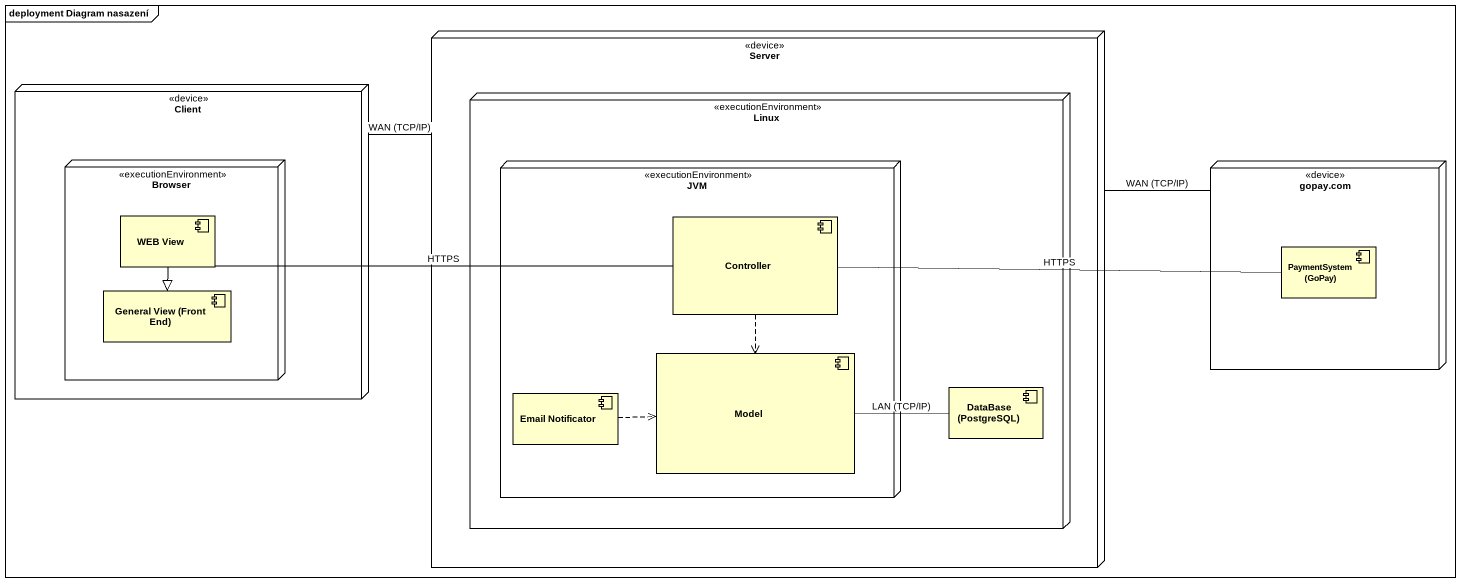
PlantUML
@startuml
mainframe deployment Diagram nasazení
node Server <<device>> {
  node Linux <<executionEnvironment>> {
    node JVM <<executionEnvironment>> {
      component Controller
      component Model
      component "Email Notificator" as Email_Notificator
    }
    component "DataBase (PostgreSQL)" as DataBase_PostgreSQL
  }
}
node Client <<device>> {
  node Browser <<executionEnvironment>> {
    component "WEB View" as WEB_View
    component "General View (Front End)" as General_View_Front_End
  }
}
node "gopay.com" as gopay_com <<device>> {
  component "PaymentSystem (GoPay)" as PaymentSystem_GoPay
}
Server -right- gopay_com : WAN (TCP/IP)
Client -right- Server : WAN (TCP/IP)
WEB_View -right- Controller : HTTPS
WEB_View --|> General_View_Front_End
Controller -right- PaymentSystem_GoPay : HTTPS
Controller ..> Model
Model -right- DataBase_PostgreSQL : LAN (TCP/IP)
Email_Notificator .right.> Model
@enduml
